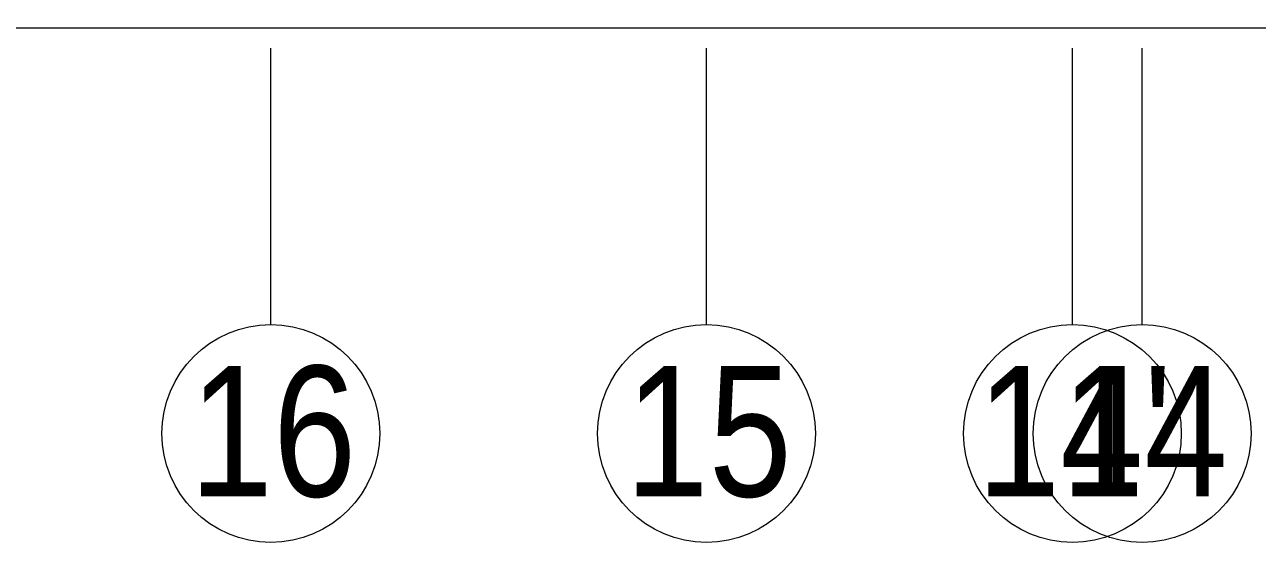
# Model space of a CAD drawing. Header units: metres. Extents: x -201 to 705, y -63 to 42.
# Drawn here: x -150.65 to -122.35, y -33.96 to -22.08 of the extents above; entities that cross this region are included whole.
import ezdxf

# ---------------------------------------------------------------- set-up
doc = ezdxf.new("R2010")
doc.units = ezdxf.units.M
doc.linetypes.add('Grid Line', pattern=[11.1125, 6.35, -1.5875, 1.5875, -1.5875])
for name, color, linetype, lineweight in [('A-----NPP', 7, 'Continuous', 9), ('A_GRID', 7, 'Continuous', 9), ('A_GRID_BALOON', 7, 'Continuous', 9)]:
    doc.layers.add(name, color=color, linetype=linetype, lineweight=lineweight)
doc.styles.add('Arial Narrow_1', font='ARIALN.TTF', dxfattribs={"height": 3})

# ---------------------------------------------------------------- blocks, each defined once
blk = doc.blocks.new('IC-TKN-M7-S22-000-10-A1-32-K-T-6C-200_rvt-1-_1_13_4_13_ PERON KATI _FFL__ANAHTAR PLAN')
at = {"layer": 'A-----NPP'}
for p, q in [((-186.55, -22.15), (-125.751, -22.15)), ((-125.751, -22.15), (-55.384, -22.15))]:
    blk.add_line(p, q, dxfattribs=at)
blk = doc.blocks.new('Grid - Aks Sembolü-236857-_1_13_4_13_ PERON KATI _FFL__ANAHTAR PLAN')
at = {"layer": 'A_GRID_BALOON', "color": 253, "true_color": 0xaaaaaa}
blk.add_circle((0, 0), 0.005, dxfattribs=at)

msp = doc.modelspace()

# ---------------------------------------------------------------- linework, layer by layer
at = {"layer": 'A_GRID', "color": 253, "linetype": 'Grid Line', "true_color": 0xaaaaaa}
for p, q in [((-145, -28.963), (-145, 13.652)), ((-135, -28.963), (-135, 13.652)), ((-126.6, -28.963), (-126.6, 13.652)), ((-125, -28.963), (-125, 13.652))]:
    msp.add_line(p, q, dxfattribs=at)

# ---------------------------------------------------------------- block references
at = {"lineweight": 5}
msp.add_blockref('IC-TKN-M7-S22-000-10-A1-32-K-T-6C-200_rvt-1-_1_13_4_13_ PERON KATI _FFL__ANAHTAR PLAN', (0, 0), dxfattribs=at)
at = {"layer": 'A_GRID_BALOON', "color": 253, "true_color": 0xaaaaaa, "xscale": 499.9999999999995, "yscale": 499.9999999999995, "zscale": 499.9999999999995}
for p in [(-145, -31.463), (-135, -31.463), (-126.6, -31.463), (-125, -31.463)]:
    msp.add_blockref('Grid - Aks Sembolü-236857-_1_13_4_13_ PERON KATI _FFL__ANAHTAR PLAN', p, dxfattribs=at)

# ---------------------------------------------------------------- texts
at = {"layer": 'A_GRID_BALOON', "color": 253, "true_color": 0xaaaaaa, "char_height": 3, "attachment_point": 1, "style": 'Arial Narrow_1'}
for s, insert, width in [('16', (-146.86, -29.91), 4.64979), ('15', (-136.86, -29.91), 4.64979), ("14'", (-128.79, -29.91), 5.45147), ('14', (-126.86, -29.91), 4.64979)]:
    msp.add_mtext(s, dxfattribs=dict(at, insert=insert, width=width))

doc.saveas('drawing.dxf')
